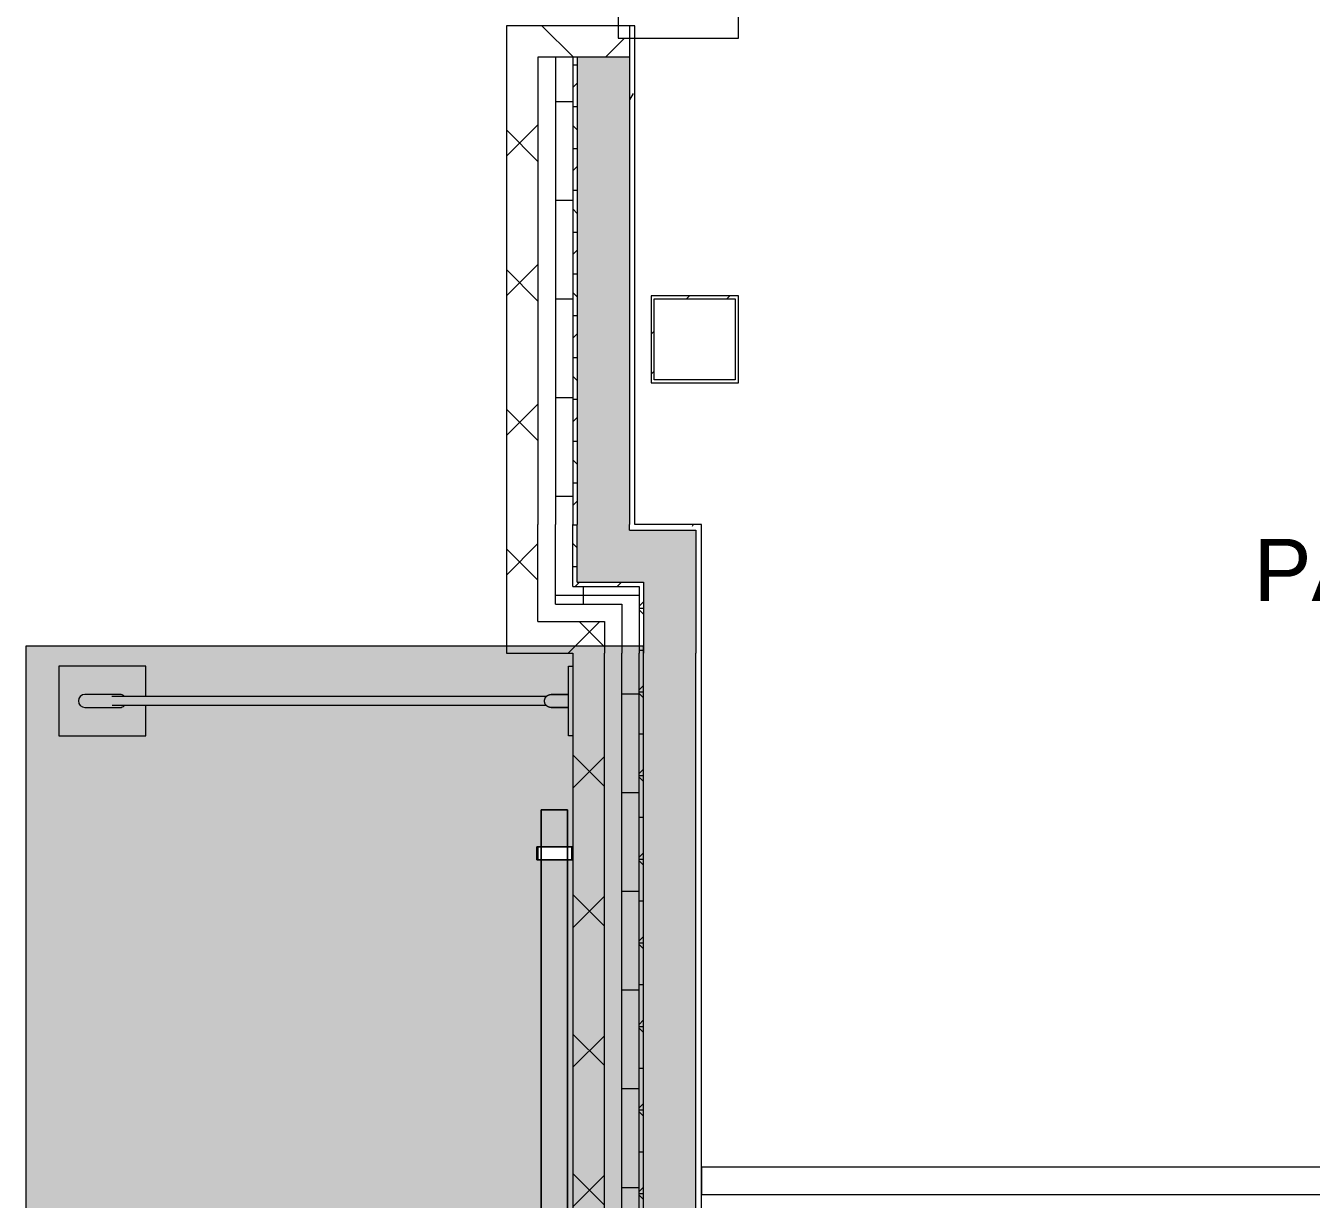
# Model space of a CAD drawing. Header units: inches. Extents: x -449 to 330, y -482 to 598.
# Drawn here: x -449.3 to -301.7, y 191.3 to 326 of the extents above; entities that cross this region are included whole.
import ezdxf

# ---------------------------------------------------------------- set-up
doc = ezdxf.new("R2010")
doc.units = ezdxf.units.IN
doc.header["$MEASUREMENT"] = 0
for name, color, linetype, lineweight in [('A-DETL', 90, 'Continuous', 9), ('A-DETL-GENF', 92, 'Continuous', 9), ('A-GENM', 13, 'Continuous', 9), ('A-WALL', 113, 'Continuous', 13), ('A-WALL-PATT', 111, 'Continuous', 13), ('G-ANNO-TEXT', 231, 'Continuous', 9), ('I-WALL', 2, 'Continuous', 9), ('Q-SPCQ', 91, 'Continuous', 9), ('S-COLS', 52, 'Continuous', 9)]:
    doc.layers.add(name, color=color, linetype=linetype, lineweight=lineweight)
doc.styles.add('Arial', font='arial.ttf', dxfattribs={"height": 7.125})
pattern_1 = [(0, (0, 0), (30.72, 7.68), [1.267, -21.773, 1.267, -21.773, -122.88]), (0, (0, 0), (30.72, 7.68), [-46.08, 1.267, -44.813, 1.267, -21.773, -53.76]), (0, (0, 0), (30.72, 7.68), [-115.2, 1.267, -14.093, 1.267, -37.133]), (120, (11.52, 3.84), (-22.01108, 22.7643), [1.267, -21.773, 1.267, -21.773, -122.88]), (120, (11.52, 3.84), (-22.01108, 22.7643), [-46.08, 1.267, -44.813, 1.267, -21.773, -53.76]), (120, (11.52, 3.84), (-22.01108, 22.7643), [-115.2, 1.267, -14.093, 1.267, -37.133]), (240, (15.36, 19.2), (-8.70892, -30.4443), [1.267, -21.773, 1.267, -21.773, -122.88]), (240, (15.36, 19.2), (-8.70892, -30.4443), [-46.08, 1.267, -44.813, 1.267, -21.773, -53.76]), (240, (15.36, 19.2), (-8.70892, -30.4443), [-115.2, 1.267, -14.093, 1.267, -37.133])]
pattern_2 = [(45, (0, 0), (-8.01223, 8.01223), []), (135, (0, 0), (-8.01223, -8.01223), [])]
pattern_3 = [(0, (0, 0), (0, 11.331), []), (90, (0, 0), (-11.331, 7e-16), [])]
pattern_4 = [(0, (0, 0), (0, 4.798), []), (315, (0, 0), (4.798427, 0), [6.786, -6.786]), (45, (0, 0), (4.798427, 0), [6.786, -6.786])]

# ---------------------------------------------------------------- blocks, each defined once
blk = doc.blocks.new('Trellis-Wall_Hung-Green_Screen - Default-545730-Test Fit - Second Floor Plan')
at = {"layer": 'Q-SPCQ'}
for p, q in [((54, 11), (-54, 11)), ((-54, 11), (-54, 8)), ((-53.5, 11), (-49.75, 11)), ((-49.75, 11.375), (-49.75, 11.5)), ((-49.75, 11.5), (-49.75, 11)), ((-49.75, 11.5), (-48.25, 11.5)), ((-49.75, 11.5), (-48.25, 11.5)), ((-49.75, 11.375), (-49.75, 11.5)), ((-49.75, 11.5), (-49.75, 11)), ((-49.75, 11.5), (-48.25, 11.5)), ((-49.75, 11.5), (-48.25, 11.5)), ((-49.75, 11.375), (-49.75, 11.5)), ((-49.75, 11.5), (-49.75, 11)), ((-49.75, 11.5), (-48.25, 11.5)), ((-49.75, 11.5), (-48.25, 11.5)), ((-49.75, 11), (-49.75, 11.375)), ((-49.75, 11.375), (-48.25, 11.375)), ((-49.75, 11.375), (-48.25, 11.375)), ((-49.75, 11), (-49.75, 11.375)), ((-49.75, 11.375), (-48.25, 11.375)), ((-49.75, 11.375), (-48.25, 11.375)), ((-49.75, 11), (-49.75, 11.375)), ((-49.75, 11.375), (-48.25, 11.375)), ((-49.75, 11.375), (-48.25, 11.375)), ((-49.75, 8), (-49.75, 11)), ((-49.75, 11), (-49.75, 8)), ((-49.75, 8), (-49.75, 11)), ((-49.75, 11), (-49.75, 8)), ((-49.75, 8), (-49.75, 11)), ((-49.75, 11), (-49.75, 8)), ((-49.75, 11), (-48.25, 11)), ((-48.25, 11), (-48.25, 11.5)), ((-48.25, 11.5), (-48.25, 11.375)), ((-48.25, 11), (-48.25, 11.5)), ((-48.25, 11.5), (-48.25, 11.375)), ((-48.25, 11), (-48.25, 11.5)), ((-48.25, 11.5), (-48.25, 11.375)), ((-48.25, 11.375), (-48.25, 11)), ((-48.25, 11.375), (-48.25, 11)), ((-48.25, 11.375), (-48.25, 11)), ((-48.25, 8), (-48.25, 11)), ((-48.25, 11), (-48.25, 8)), ((-48.25, 8), (-48.25, 11)), ((-48.25, 11), (-48.25, 8)), ((-48.25, 8), (-48.25, 11)), ((-48.25, 11), (-48.25, 8)), ((-48.25, 11), (-0.75, 11)), ((-0.75, 11.375), (-0.75, 11.5)), ((-0.75, 11.5), (-0.75, 11)), ((-0.75, 11.5), (0.75, 11.5)), ((-0.75, 11.5), (0.75, 11.5)), ((-0.75, 11.375), (-0.75, 11.5)), ((-0.75, 11.5), (-0.75, 11)), ((-0.75, 11.5), (0.75, 11.5)), ((-0.75, 11.5), (0.75, 11.5)), ((-0.75, 11), (-0.75, 11.375)), ((-0.75, 11.375), (0.75, 11.375)), ((-0.75, 11.375), (0.75, 11.375)), ((-0.75, 11), (-0.75, 11.375)), ((-0.75, 11.375), (0.75, 11.375)), ((-0.75, 11.375), (0.75, 11.375)), ((-0.75, 8), (-0.75, 11)), ((-0.75, 11), (-0.75, 8)), ((-0.75, 8), (-0.75, 11)), ((-0.75, 11), (-0.75, 8)), ((-0.75, 11), (0.75, 11)), ((0.75, 11), (0.75, 11.5)), ((0.75, 11.5), (0.75, 11.375)), ((0.75, 11), (0.75, 11.5)), ((0.75, 11.5), (0.75, 11.375)), ((0.75, 11.375), (0.75, 11)), ((0.75, 11.375), (0.75, 11)), ((0.75, 8), (0.75, 11)), ((0.75, 11), (0.75, 8)), ((0.75, 8), (0.75, 11)), ((0.75, 11), (0.75, 8)), ((0.75, 11), (48.25, 11)), ((48.25, 11.375), (48.25, 11.5)), ((48.25, 11.5), (48.25, 11)), ((48.25, 11.5), (49.75, 11.5)), ((48.25, 11.5), (49.75, 11.5)), ((48.25, 11.375), (48.25, 11.5)), ((48.25, 11.5), (48.25, 11)), ((48.25, 11.5), (49.75, 11.5)), ((48.25, 11.5), (49.75, 11.5)), ((48.25, 11.375), (48.25, 11.5)), ((48.25, 11.5), (48.25, 11)), ((48.25, 11.5), (49.75, 11.5)), ((48.25, 11.5), (49.75, 11.5)), ((48.25, 11), (48.25, 11.375)), ((48.25, 11.375), (49.75, 11.375)), ((48.25, 11.375), (49.75, 11.375)), ((48.25, 11), (48.25, 11.375)), ((48.25, 11.375), (49.75, 11.375)), ((48.25, 11.375), (49.75, 11.375)), ((48.25, 11), (48.25, 11.375)), ((48.25, 11.375), (49.75, 11.375)), ((48.25, 11.375), (49.75, 11.375)), ((48.25, 8), (48.25, 11)), ((48.25, 11), (48.25, 8)), ((48.25, 8), (48.25, 11)), ((48.25, 11), (48.25, 8)), ((48.25, 8), (48.25, 11)), ((48.25, 11), (48.25, 8)), ((48.25, 11), (49.75, 11)), ((49.75, 11), (49.75, 11.5)), ((49.75, 11.5), (49.75, 11.375)), ((49.75, 11), (49.75, 11.5)), ((49.75, 11.5), (49.75, 11.375)), ((49.75, 11), (49.75, 11.5)), ((49.75, 11.5), (49.75, 11.375)), ((49.75, 11.375), (49.75, 11)), ((49.75, 11.375), (49.75, 11)), ((49.75, 11.375), (49.75, 11)), ((49.75, 8), (49.75, 11)), ((49.75, 11), (49.75, 8)), ((49.75, 8), (49.75, 11)), ((49.75, 11), (49.75, 8)), ((49.75, 8), (49.75, 11)), ((49.75, 11), (49.75, 8)), ((49.75, 11), (54, 11)), ((54, 8), (54, 11)), ((54, 11), (54, 8)), ((-54, 8), (54, 8)), ((-49.75, 8), (-53.25, 8)), ((-49.75, 7.5), (-49.75, 8)), ((-49.75, 8), (-49.75, 7.375)), ((-49.75, 7.5), (-49.75, 8)), ((-49.75, 8), (-49.75, 7.375)), ((-49.75, 7.5), (-49.75, 8)), ((-49.75, 8), (-49.75, 7.375)), ((-48.25, 8), (-49.75, 8)), ((-49.75, 7.375), (-49.75, 7.5)), ((-49.75, 7.5), (-48.25, 7.5)), ((-49.75, 7.5), (-48.25, 7.5)), ((-49.75, 7.375), (-49.75, 7.5)), ((-49.75, 7.5), (-48.25, 7.5)), ((-49.75, 7.5), (-48.25, 7.5)), ((-49.75, 7.375), (-49.75, 7.5)), ((-49.75, 7.5), (-48.25, 7.5)), ((-49.75, 7.5), (-48.25, 7.5)), ((-48.25, 7.375), (-48.25, 8)), ((-48.25, 8), (-48.25, 7.5)), ((-48.25, 7.375), (-48.25, 8)), ((-48.25, 8), (-48.25, 7.5)), ((-48.25, 7.375), (-48.25, 8)), ((-48.25, 8), (-48.25, 7.5)), ((-0.75, 8), (-48.25, 8)), ((-48.25, 7.5), (-48.25, 7.375)), ((-48.25, 7.5), (-48.25, 7.375)), ((-48.25, 7.5), (-48.25, 7.375)), ((-0.75, 7.5), (-0.75, 8)), ((-0.75, 8), (-0.75, 7.375)), ((-0.75, 7.5), (-0.75, 8)), ((-0.75, 8), (-0.75, 7.375)), ((0.75, 8), (-0.75, 8)), ((-0.75, 7.375), (-0.75, 7.5)), ((-0.75, 7.5), (0.75, 7.5)), ((-0.75, 7.5), (0.75, 7.5)), ((-0.75, 7.375), (-0.75, 7.5)), ((-0.75, 7.5), (0.75, 7.5)), ((-0.75, 7.5), (0.75, 7.5)), ((0.75, 7.375), (0.75, 8)), ((0.75, 8), (0.75, 7.5)), ((0.75, 7.375), (0.75, 8)), ((0.75, 8), (0.75, 7.5)), ((48.25, 8), (0.75, 8)), ((0.75, 7.5), (0.75, 7.375)), ((0.75, 7.5), (0.75, 7.375)), ((48.25, 7.5), (48.25, 8)), ((48.25, 8), (48.25, 7.375)), ((48.25, 7.5), (48.25, 8)), ((48.25, 8), (48.25, 7.375)), ((48.25, 7.5), (48.25, 8)), ((48.25, 8), (48.25, 7.375)), ((49.75, 8), (48.25, 8)), ((48.25, 7.375), (48.25, 7.5)), ((48.25, 7.5), (49.75, 7.5)), ((48.25, 7.5), (49.75, 7.5)), ((48.25, 7.375), (48.25, 7.5)), ((48.25, 7.5), (49.75, 7.5)), ((48.25, 7.5), (49.75, 7.5)), ((48.25, 7.375), (48.25, 7.5)), ((48.25, 7.5), (49.75, 7.5)), ((48.25, 7.5), (49.75, 7.5)), ((49.75, 7.375), (49.75, 8)), ((49.75, 8), (49.75, 7.5)), ((49.75, 7.375), (49.75, 8)), ((49.75, 8), (49.75, 7.5)), ((49.75, 7.375), (49.75, 8)), ((49.75, 8), (49.75, 7.5)), ((54, 8), (49.75, 8)), ((49.75, 7.5), (49.75, 7.375)), ((49.75, 7.5), (49.75, 7.375)), ((49.75, 7.5), (49.75, 7.375)), ((-48.25, 7.375), (-49.75, 7.375)), ((-49.75, 7.375), (-48.25, 7.375)), ((0.75, 7.375), (-0.75, 7.375)), ((-0.75, 7.375), (0.75, 7.375)), ((49.75, 7.375), (48.25, 7.375)), ((48.25, 7.375), (49.75, 7.375))]:
    blk.add_line(p, q, dxfattribs=at)
blk = doc.blocks.new('Canopy_Hanger - Planter Hanger Rod-852953-Test Fit - Second Floor Plan')
at = {"layer": 'A-GENM'}
for p, q in [((-435.49, 252.46), (-445.49, 252.46)), ((-445.49, 252.46), (-445.49, 244.46)), ((-435.49, 248.95), (-435.49, 252.46)), ((-386.99, 244.46), (-386.99, 252.46)), ((-386.99, 252.46), (-386.49, 252.46)), ((-389.54, 248.96), (-439.39, 248.96)), ((-439.36, 247.96), (-389.5, 247.96)), ((-435.49, 244.46), (-435.49, 247.96)), ((-445.49, 244.46), (-435.49, 244.46)), ((-386.49, 244.46), (-386.99, 244.46))]:
    blk.add_line(p, q, dxfattribs=at)
at = {"layer": 'A-GENM', "flags": 128}
for points in [[(-438.49, 249.21), (-438.49, 249.21), (-438.49, 249.21), (-438.5, 249.21), (-438.51, 249.21), (-438.53, 249.21), (-438.54, 249.21), (-438.56, 249.21), (-438.59, 249.21), (-438.62, 249.21), (-438.64, 249.21), (-438.68, 249.21), (-438.71, 249.21), (-438.75, 249.21), (-438.79, 249.21), (-438.84, 249.21), (-438.88, 249.21), (-438.93, 249.21), (-438.98, 249.21), (-439.04, 249.21), (-439.09, 249.21), (-439.15, 249.21), (-439.21, 249.21), (-439.28, 249.21), (-439.34, 249.21), (-439.41, 249.21), (-439.47, 249.21), (-439.54, 249.21), (-439.62, 249.21), (-439.69, 249.21), (-439.76, 249.21), (-439.84, 249.21), (-439.91, 249.21), (-439.99, 249.21), (-440.07, 249.21), (-440.15, 249.21), (-440.23, 249.21), (-440.31, 249.21), (-440.39, 249.21), (-440.47, 249.21), (-440.55, 249.21), (-440.63, 249.21), (-440.7, 249.21), (-440.78, 249.21), (-440.86, 249.21), (-440.94, 249.21), (-441.02, 249.21), (-441.1, 249.21), (-441.17, 249.21), (-441.25, 249.21), (-441.32, 249.21), (-441.39, 249.21), (-441.46, 249.21), (-441.53, 249.21), (-441.6, 249.21), (-441.66, 249.21), (-441.73, 249.21), (-441.79, 249.21), (-441.85, 249.21), (-441.91, 249.21), (-441.96, 249.21), (-442.01, 249.21), (-442.06, 249.21), (-442.11, 249.21), (-442.16, 249.21), (-442.2, 249.21), (-442.24, 249.21), (-442.28, 249.21), (-442.31, 249.21), (-442.34, 249.21), (-442.37, 249.21), (-442.4, 249.21), (-442.42, 249.21), (-442.44, 249.21), (-442.45, 249.21), (-442.47, 249.21), (-442.48, 249.21), (-442.48, 249.21), (-442.49, 249.21), (-442.49, 249.21)], [(-389.74, 248.46), (-389.74, 248.49), (-389.73, 248.52), (-389.73, 248.55), (-389.73, 248.58), (-389.72, 248.6), (-389.72, 248.63), (-389.71, 248.66), (-389.7, 248.69), (-389.69, 248.72), (-389.68, 248.75), (-389.67, 248.78), (-389.65, 248.8), (-389.64, 248.83), (-389.62, 248.85), (-389.61, 248.88), (-389.59, 248.9), (-389.57, 248.93), (-389.55, 248.95), (-389.53, 248.97), (-389.51, 248.99), (-389.49, 249.01), (-389.46, 249.03), (-389.44, 249.05), (-389.42, 249.07), (-389.39, 249.09), (-389.37, 249.1), (-389.34, 249.12), (-389.31, 249.13), (-389.29, 249.14), (-389.26, 249.16), (-389.23, 249.17), (-389.2, 249.17), (-389.17, 249.18), (-389.14, 249.19), (-389.11, 249.2), (-389.08, 249.2), (-389.05, 249.2), (-389.02, 249.21), (-388.99, 249.21), (-388.99, 249.21)], [(-388.99, 247.71), (-389.02, 247.71), (-389.05, 247.71), (-389.08, 247.71), (-389.11, 247.72), (-389.14, 247.72), (-389.17, 247.73), (-389.19, 247.74), (-389.22, 247.74), (-389.25, 247.75), (-389.28, 247.77), (-389.31, 247.78), (-389.33, 247.79), (-389.36, 247.81), (-389.39, 247.82), (-389.41, 247.84), (-389.43, 247.85), (-389.46, 247.87), (-389.48, 247.89), (-389.5, 247.91), (-389.52, 247.93), (-389.55, 247.96), (-389.56, 247.98), (-389.58, 248), (-389.6, 248.03), (-389.62, 248.05), (-389.63, 248.08), (-389.65, 248.1), (-389.66, 248.13), (-389.67, 248.16), (-389.69, 248.18), (-389.7, 248.21), (-389.71, 248.24), (-389.71, 248.27), (-389.72, 248.3), (-389.73, 248.33), (-389.73, 248.36), (-389.73, 248.39), (-389.74, 248.42), (-389.74, 248.45), (-389.74, 248.46)], [(-386.99, 249.21), (-387.07, 249.21), (-387.15, 249.21), (-387.23, 249.21), (-387.31, 249.21), (-387.38, 249.21), (-387.46, 249.21), (-387.54, 249.21), (-387.62, 249.21), (-387.69, 249.21), (-387.77, 249.21), (-387.84, 249.21), (-387.91, 249.21), (-387.98, 249.21), (-388.05, 249.21), (-388.12, 249.21), (-388.18, 249.21), (-388.24, 249.21), (-388.31, 249.21), (-388.36, 249.21), (-388.42, 249.21), (-388.48, 249.21), (-388.53, 249.21), (-388.58, 249.21), (-388.63, 249.21), (-388.67, 249.21), (-388.71, 249.21), (-388.75, 249.21), (-388.79, 249.21), (-388.82, 249.21), (-388.85, 249.21), (-388.88, 249.21), (-388.9, 249.21), (-388.92, 249.21), (-388.94, 249.21), (-388.96, 249.21), (-388.97, 249.21), (-388.98, 249.21), (-388.98, 249.21), (-388.99, 249.21), (-388.99, 249.21)], [(-388.99, 249.21), (-388.99, 249.21), (-388.98, 249.21), (-388.97, 249.21), (-388.96, 249.21), (-388.95, 249.21), (-388.93, 249.21), (-388.91, 249.21), (-388.89, 249.21), (-388.86, 249.21), (-388.83, 249.21), (-388.8, 249.21), (-388.76, 249.21), (-388.72, 249.21), (-388.68, 249.21), (-388.64, 249.21), (-388.59, 249.21), (-388.54, 249.21), (-388.49, 249.21), (-388.44, 249.21), (-388.38, 249.21), (-388.32, 249.21), (-388.26, 249.21), (-388.2, 249.21), (-388.13, 249.21), (-388.07, 249.21), (-388, 249.21), (-387.93, 249.21), (-387.86, 249.21), (-387.79, 249.21), (-387.71, 249.21), (-387.64, 249.21), (-387.56, 249.21), (-387.48, 249.21), (-387.41, 249.21), (-387.33, 249.21), (-387.25, 249.21), (-387.17, 249.21), (-387.09, 249.21), (-387.01, 249.21), (-386.99, 249.21)], [(-442.49, 247.71), (-442.49, 247.71), (-442.48, 247.71), (-442.47, 247.71), (-442.46, 247.71), (-442.45, 247.71), (-442.43, 247.71), (-442.41, 247.71), (-442.39, 247.71), (-442.36, 247.71), (-442.33, 247.71), (-442.3, 247.71), (-442.26, 247.71), (-442.22, 247.71), (-442.18, 247.71), (-442.14, 247.71), (-442.09, 247.71), (-442.04, 247.71), (-441.99, 247.71), (-441.94, 247.71), (-441.88, 247.71), (-441.82, 247.71), (-441.76, 247.71), (-441.7, 247.71), (-441.63, 247.71), (-441.57, 247.71), (-441.5, 247.71), (-441.43, 247.71), (-441.36, 247.71), (-441.29, 247.71), (-441.21, 247.71), (-441.14, 247.71), (-441.06, 247.71), (-440.98, 247.71), (-440.91, 247.71), (-440.83, 247.71), (-440.75, 247.71), (-440.67, 247.71), (-440.59, 247.71), (-440.51, 247.71), (-440.43, 247.71), (-440.35, 247.71), (-440.27, 247.71), (-440.19, 247.71), (-440.11, 247.71), (-440.03, 247.71), (-439.95, 247.71), (-439.88, 247.71), (-439.8, 247.71), (-439.73, 247.71), (-439.65, 247.71), (-439.58, 247.71), (-439.51, 247.71), (-439.44, 247.71), (-439.38, 247.71), (-439.31, 247.71), (-439.25, 247.71), (-439.18, 247.71), (-439.12, 247.71), (-439.07, 247.71), (-439.01, 247.71), (-438.96, 247.71), (-438.91, 247.71), (-438.86, 247.71), (-438.82, 247.71), (-438.77, 247.71), (-438.73, 247.71), (-438.7, 247.71), (-438.66, 247.71), (-438.63, 247.71), (-438.6, 247.71), (-438.58, 247.71), (-438.55, 247.71), (-438.54, 247.71), (-438.52, 247.71), (-438.51, 247.71), (-438.5, 247.71), (-438.49, 247.71), (-438.49, 247.71), (-438.49, 247.71)], [(-386.99, 247.71), (-387.07, 247.71), (-387.15, 247.71), (-387.23, 247.71), (-387.31, 247.71), (-387.38, 247.71), (-387.46, 247.71), (-387.54, 247.71), (-387.62, 247.71), (-387.69, 247.71), (-387.77, 247.71), (-387.84, 247.71), (-387.91, 247.71), (-387.98, 247.71), (-388.05, 247.71), (-388.12, 247.71), (-388.18, 247.71), (-388.24, 247.71), (-388.31, 247.71), (-388.36, 247.71), (-388.42, 247.71), (-388.48, 247.71), (-388.53, 247.71), (-388.58, 247.71), (-388.63, 247.71), (-388.67, 247.71), (-388.71, 247.71), (-388.75, 247.71), (-388.79, 247.71), (-388.82, 247.71), (-388.85, 247.71), (-388.88, 247.71), (-388.9, 247.71), (-388.92, 247.71), (-388.94, 247.71), (-388.96, 247.71), (-388.97, 247.71), (-388.98, 247.71), (-388.98, 247.71), (-388.99, 247.71), (-388.99, 247.71)], [(-388.99, 247.71), (-388.99, 247.71), (-388.98, 247.71), (-388.97, 247.71), (-388.96, 247.71), (-388.95, 247.71), (-388.93, 247.71), (-388.91, 247.71), (-388.89, 247.71), (-388.86, 247.71), (-388.83, 247.71), (-388.8, 247.71), (-388.76, 247.71), (-388.72, 247.71), (-388.68, 247.71), (-388.64, 247.71), (-388.59, 247.71), (-388.54, 247.71), (-388.49, 247.71), (-388.44, 247.71), (-388.38, 247.71), (-388.32, 247.71), (-388.26, 247.71), (-388.2, 247.71), (-388.13, 247.71), (-388.07, 247.71), (-388, 247.71), (-387.93, 247.71), (-387.86, 247.71), (-387.79, 247.71), (-387.71, 247.71), (-387.64, 247.71), (-387.56, 247.71), (-387.48, 247.71), (-387.41, 247.71), (-387.33, 247.71), (-387.25, 247.71), (-387.17, 247.71), (-387.09, 247.71), (-387.01, 247.71), (-386.99, 247.71)]]:
    blk.add_lwpolyline(points, dxfattribs=at)
at = {"layer": 'A-GENM'}
for centre, start, end in [((-442.49, 248.46), 90, 270), ((-442.49, 248.46), 83.7005, 90), ((-438.49, 248.46), 90, 96.2995), ((-438.49, 248.46), 45, 90), ((-438.49, 248.46), 270, 315), ((-442.49, 248.46), 270, 276.1589), ((-438.49, 248.46), 263.7005, 270)]:
    blk.add_arc(centre, 0.75, start, end, dxfattribs=at)
blk = doc.blocks.new('HSS-Hollow Structural Section-Column - HSS10X10X3_8-V129-Test Fit - Second Floor Plan')
at = {"layer": 'S-COLS'}
h = blk.add_hatch(dxfattribs=at)
h.set_pattern_fill('FP_75', color=256, style=0, pattern_type=2)
h.set_pattern_definition([(135, (289.956, 372.487), (-9.5035, -9.5035), []), (135, (275.556, 372.487), (-9.5035, -9.5035), [])])
h.paths.add_polyline_path([(5, -0.51), (5, 5), (-5, 5), (-5, -5), (5, -5), (5, -1.93)], flags=0)
h.paths.add_polyline_path([(4.65, 4.65), (4.65, -4.65), (-4.65, -4.65), (-4.65, 4.65)], flags=0)
for p, q in [((5, 5), (-5, 5)), ((-5, 5), (-5, -5)), ((-4.65, -4.65), (-4.65, 4.65)), ((-4.65, 4.65), (4.65, 4.65)), ((4.65, 4.65), (4.65, -4.65)), ((5, -5), (5, 5)), ((-5, -5), (5, -5)), ((4.65, -4.65), (-4.65, -4.65))]:
    blk.add_line(p, q, dxfattribs=at)
blk = doc.blocks.new('Hecht_PAD_AA-Arch_detached_rvt-1-Test Fit - Second Floor Plan')
at = {"layer": 'A-WALL-PATT'}
h = blk.add_hatch(dxfattribs=at)
h.set_pattern_fill('FP_3', color=256, style=0, pattern_type=2)
h.set_pattern_definition(pattern_2)
h.paths.add_polyline_path([(-391.17, -101.29), (-390.49, -101.29), (-390.49, -1.67), (-394.11, -1.67), (-394.11, -101.29)], flags=0)
h.paths.add_polyline_path([(-394.11, 257.58), (-390.49, 257.58), (-390.49, 322.33), (-379.99, 322.33), (-379.99, 324.52), (-381.3, 324.52), (-381.3, 325.96), (-394.11, 325.96), (-394.11, 268.71)], flags=0)
h = blk.add_hatch(dxfattribs=at)
h.set_pattern_fill('FP_2', color=256, style=0, pattern_type=2)
h.set_pattern_definition(pattern_1)
h.paths.add_polyline_path([(-379.99, -87.17), (-379.36, -86.54), (-379.36, -19.98), (-379.99, -19.17), (-379.99, -84.04)], flags=0)
h.paths.add_polyline_path([(-379.36, -19.17), (-379.36, -12.79), (-379.99, -12.79), (-379.99, -19.17), (-379.93, -19.17)], flags=0)
h.paths.add_polyline_path([(-379.98, 268.71), (-379.36, 268.71), (-379.38, 324.52), (-379.99, 324.52), (-379.99, 268.71)], flags=0)
h = blk.add_hatch(dxfattribs=at)
h.set_pattern_fill('FP_4', color=256, style=0, pattern_type=2)
h.set_pattern_definition(pattern_3)
h.paths.add_polyline_path([(-386.62, -95.67), (-386.49, -95.67), (-386.53, -5.67), (-388.49, -5.67), (-388.49, -95.67)], flags=0)
h.paths.add_polyline_path([(-386.49, 261.58), (-386.49, 322.33), (-388.49, 322.33), (-388.49, 261.58)], flags=0)
h = blk.add_hatch(dxfattribs=at)
h.set_pattern_fill('FP_5', color=256, style=0, pattern_type=2)
h.set_pattern_definition(pattern_4)
h.paths.add_polyline_path([(-386.49, -93.67), (-385.99, -93.67), (-385.99, -6.17), (-386.49, -6.2), (-386.49, -87.17)], flags=0)
h.paths.add_polyline_path([(-385.99, 262.08), (-385.99, 322.33), (-386.49, 322.33), (-386.49, 262.08)], flags=0)
h = blk.add_hatch(color=256, dxfattribs=at)
h.paths.add_polyline_path([(-385.99, -93.17), (-379.99, -93.17), (-379.99, -12.17), (-385.99, -12.17), (-385.99, -87.17)], flags=0)
h.paths.add_polyline_path([(-385.98, 268.08), (-379.99, 268.08), (-379.99, 322.33), (-385.99, 322.33), (-385.99, 268.08)], flags=0)
h = blk.add_hatch(dxfattribs=at)
h.set_pattern_fill('FP_2', color=256, style=0, pattern_type=2)
h.set_pattern_definition(pattern_1)
h.paths.add_polyline_path([(-372.36, 268.08), (-371.74, 268.08), (-371.74, 268.71), (-379.99, 268.71), (-379.99, 268.08), (-372.38, 268.08)], flags=0)
blk.add_hatch(color=256, dxfattribs=at).paths.add_polyline_path([(-373, 262.08), (-372.36, 262.08), (-372.38, 268.08), (-385.99, 268.08), (-385.99, 262.08), (-378.36, 262.08)], flags=0)
h = blk.add_hatch(dxfattribs=at)
h.set_pattern_fill('FP_2', color=256, style=0, pattern_type=2)
h.set_pattern_definition(pattern_1)
h.paths.add_polyline_path([(-372.36, -12.17), (-371.74, -12.17), (-371.74, 68.96), (-372.36, 68.96), (-372.36, -6.17)], flags=0)
h.paths.add_polyline_path([(-372.36, 69.3), (-371.74, 69.3), (-371.74, 78.61), (-372.36, 78.61), (-372.36, 73.83)], flags=0)
h.paths.add_polyline_path([(-371.74, 78.96), (-371.74, 268.08), (-372.36, 268.08), (-372.36, 78.96), (-371.93, 78.96)], flags=0)
h = blk.add_hatch(dxfattribs=at)
h.set_pattern_fill('FP_4', color=256, style=0, pattern_type=2)
h.set_pattern_definition(pattern_3)
h.paths.add_polyline_path([(-382.08, 259.58), (-378.86, 259.58), (-378.87, 261.58), (-388.49, 261.58), (-388.49, 259.58), (-382.86, 259.58)], flags=0)
h = blk.add_hatch(dxfattribs=at)
h.set_pattern_fill('FP_5', color=256, style=0, pattern_type=2)
h.set_pattern_definition(pattern_4)
h.paths.add_polyline_path([(-386.49, 261.58), (-378.36, 261.58), (-378.36, 262.08), (-386.49, 262.08)], flags=0)
h = blk.add_hatch(dxfattribs=at)
h.set_pattern_fill('FP_5', color=256, style=0, pattern_type=2)
h.set_pattern_definition(pattern_4)
h.paths.add_polyline_path([(-378.86, -5.67), (-378.36, -5.63), (-378.36, 261.58), (-378.86, 261.54), (-378.86, -3.67)], flags=0)
h = blk.add_hatch(color=256, dxfattribs=at)
h.paths.add_polyline_path([(-376.48, -6.17), (-372.36, -6.17), (-372.36, 68.96), (-377.49, 68.96), (-377.49, 78.96), (-372.36, 78.96), (-372.36, 262.08), (-378.36, 262.08), (-378.36, -6.17)], flags=0)
h.paths.add_polyline_path([(-376.76, 69.3), (-372.36, 69.3), (-372.36, 78.61), (-377.14, 78.61), (-377.14, 69.3)], flags=0)
h = blk.add_hatch(dxfattribs=at)
h.set_pattern_fill('FP_4', color=256, style=0, pattern_type=2)
h.set_pattern_definition(pattern_3)
h.paths.add_polyline_path([(-380.06, -3.67), (-378.86, -3.67), (-378.87, 259.58), (-380.86, 259.58), (-380.86, -3.67)], flags=0)
h = blk.add_hatch(dxfattribs=at)
h.set_pattern_fill('FP_3', color=256, style=0, pattern_type=2)
h.set_pattern_definition(pattern_2)
h.paths.add_polyline_path([(-394.11, 253.96), (-382.86, 253.96), (-382.89, 257.58), (-394.11, 257.58), (-394.11, 254.75)], flags=0)
h = blk.add_hatch(dxfattribs=at)
h.set_pattern_fill('FP_3', color=256, style=0, pattern_type=2)
h.set_pattern_definition(pattern_2)
h.paths.add_polyline_path([(-382.86, 1.96), (-382.86, 253.96), (-386.49, 253.96), (-386.49, 1.96)], flags=0)
at = {"layer": 'A-WALL'}
for p, q in [((-390.49, 325.96), (-394.11, 325.96)), ((-394.11, 325.96), (-394.11, 268.71)), ((-379.99, 325.96), (-390.49, 325.96)), ((-379.36, 325.96), (-379.99, 325.96)), ((-379.99, 325.96), (-379.99, 322.33)), ((-379.99, 325.96), (-379.99, 322.33)), ((-379.36, 268.71), (-379.36, 325.96)), ((-379.99, 322.33), (-390.49, 322.33)), ((-390.49, 322.33), (-390.49, 268.71)), ((-388.49, 322.33), (-388.49, 268.71)), ((-386.49, 322.33), (-386.49, 268.71)), ((-385.99, 322.33), (-385.99, 268.71)), ((-379.99, 322.33), (-379.99, 268.71)), ((-394.11, 268.71), (-394.11, 257.58)), ((-390.49, 259.58), (-390.49, 268.71)), ((-388.49, 261.58), (-388.49, 268.71)), ((-386.49, 262.08), (-386.49, 268.71)), ((-385.99, 268.08), (-385.99, 268.71)), ((-379.99, 268.08), (-379.99, 268.71)), ((-371.74, 268.71), (-379.36, 268.71)), ((-371.74, 268.08), (-371.74, 268.71)), ((-385.99, 262.08), (-385.99, 268.08)), ((-379.99, 268.08), (-372.36, 268.08)), ((-372.36, 268.08), (-372.36, 262.08)), ((-371.74, 253.96), (-371.74, 268.08)), ((-388.49, 259.58), (-388.49, 261.58)), ((-386.49, 261.58), (-386.49, 262.08)), ((-386.49, 261.58), (-378.86, 261.58)), ((-385.99, 262.08), (-378.36, 262.08)), ((-378.86, 261.58), (-378.86, 259.58)), ((-378.36, 262.08), (-378.36, 261.58)), ((-378.36, 261.58), (-378.36, 253.96)), ((-372.36, 262.08), (-372.36, 253.96)), ((-390.49, 257.58), (-390.49, 259.58)), ((-388.49, 259.58), (-380.86, 259.58)), ((-380.86, 259.58), (-380.86, 257.58)), ((-378.86, 259.58), (-378.86, 253.96)), ((-394.11, 257.58), (-394.11, 253.96)), ((-390.49, 257.58), (-382.86, 257.58)), ((-382.86, 257.58), (-382.86, 253.96)), ((-380.86, 257.58), (-380.86, 253.96)), ((-394.11, 253.96), (-386.49, 253.96)), ((-386.49, 253.96), (-386.49, 231.71)), ((-382.86, 1.96), (-382.86, 253.96)), ((-380.86, 1.96), (-380.86, 253.96)), ((-378.86, 1.96), (-378.86, 253.96)), ((-378.36, 1.96), (-378.36, 253.96)), ((-372.36, 78.96), (-372.36, 253.96)), ((-371.74, 78.96), (-371.74, 253.96)), ((-386.49, 231.71), (-386.49, 230.21)), ((-386.49, 230.21), (-386.49, 182.71))]:
    blk.add_line(p, q, dxfattribs=at)
for name, p, rotation in [('HSS-Hollow Structural Section-Column - HSS10X10X3_8-V129-Test Fit - Second Floor Plan', (-372.49, 289.96), 270.0000000000001), ('Trellis-Wall_Hung-Green_Screen - Default-545730-Test Fit - Second Floor Plan', (-379.11, 181.96), 89.99999999999991)]:
    blk.add_blockref(name, p, dxfattribs=dict(rotation=rotation))
blk.add_blockref('Canopy_Hanger - Planter Hanger Rod-852953-Test Fit - Second Floor Plan', (0, 0))

msp = doc.modelspace()

# ---------------------------------------------------------------- hatches: boundary and pattern name
at = {"layer": 'A-DETL-GENF'}
h = msp.add_hatch(color=256, dxfattribs=at)
h.paths.add_polyline_path([(-64.09, -469.42), (-42.74, -469.42), (-42.74, -350.92), (-260.86, -350.92), (-260.86, -469.42), (-82.26, -469.42)], flags=0)
h.paths.add_polyline_path([(-259.86, -468.67), (-259.86, -468.67), (-259.48, -468.67)], flags=0)
h.paths.add_polyline_path([(-103.25, -457.54), (-106.05, -457.54), (-183.36, -457.54), (-183.36, -415.54), (-103.36, -415.54), (-103.37, -404.54), (-183.36, -404.54), (-183.36, -364.54), (-95.26, -364.54), (-95.26, -363.04), (-183.36, -363.01), (-183.36, -361.54), (-53.49, -361.54), (-53.49, -457.54), (-103.2, -457.54)], flags=0)
h.paths.add_polyline_path([(-150.36, -414.04), (-183.36, -414.04), (-183.36, -412.54), (-106, -412.52), (-105.97, -412.44), (-106.06, -412.17), (-106.36, -411.75), (-106.37, -407.54), (-183.36, -407.54), (-183.36, -406.04), (-104.86, -406.04), (-104.86, -414.04), (-145.86, -414.04)], flags=0)
h.paths.add_polyline_path([(-107.86, -411.04), (-183.36, -411.04), (-183.36, -410.04), (-107.86, -410.04), (-107.86, -410.32)], flags=0)
h.paths.add_polyline_path([(-445.49, 1.25), (-378.36, 1.25), (-378.36, 254.75), (-449.28, 254.75), (-449.28, 1.25), (-445.68, 1.25)], flags=0)
h.paths.add_polyline_path([(-390.61, 24.21), (-390.61, 25.71), (-386.49, 25.71), (-386.49, 24.21), (-390.49, 24.21)], flags=0)
h.paths.add_polyline_path([(-390.61, 73.21), (-390.61, 74.71), (-386.49, 74.71), (-386.49, 73.21), (-390.49, 73.21)], flags=0)
h.paths.add_polyline_path([(-386.61, 122.21), (-390.61, 122.21), (-390.61, 123.71), (-386.49, 123.71), (-386.49, 122.21)], flags=0)
h.paths.add_polyline_path([(-44.49, 207.07), (-37.51, 204.21), (-44.49, 173.33), (-44.49, 203.95)], flags=0)
h.paths.add_polyline_path([(-118.6, 131.71), (-38.11, 131.71), (-38.11, 165.71), (-36.86, 165.71), (-36.86, 207.07), (-44.49, 207.07), (-44.49, 249.57), (-36.86, 249.57), (-36.86, 252.7), (-44.49, 275.33), (-36.86, 282.96), (-140.49, 282.96), (-92.49, 279.14), (-140.49, 275.33), (-148.11, 282.96), (-148.11, 165.71), (-146.86, 165.71), (-146.86, 131.71), (-127.69, 131.71)], flags=0)
h.paths.add_polyline_path([(-386.49, 132.21), (-390.61, 132.21), (-390.61, 133.71), (-386.49, 133.71)], flags=0)
h.paths.add_polyline_path([(-42.11, 134.71), (-143.86, 134.71), (-143.86, 165.71), (-142.86, 165.71), (-142.86, 135.71), (-42.11, 135.71), (-42.11, 165.71), (-41.11, 165.71), (-41.11, 134.71), (-41.51, 134.71)], flags=0)
h.paths.add_polyline_path([(-82.26, 165.71), (-140.49, 165.71), (-140.49, 173.33), (-44.49, 173.33), (-44.49, 165.71), (-45.92, 165.71)], flags=0)
h.paths.add_polyline_path([(-386.49, 181.21), (-390.61, 181.21), (-390.61, 182.71), (-386.49, 182.71)], flags=0)
h.paths.add_polyline_path([(-390.61, 230.21), (-390.61, 231.71), (-386.49, 231.71), (-386.49, 230.21), (-390.49, 230.21)], flags=0)
h.paths.add_polyline_path([(-130.86, 542.33), (-44.49, 542.33), (-44.49, 579.46), (-130.86, 579.45), (-130.86, 573.76)], flags=0)
h.paths.add_polyline_path([(-136.11, 578.33), (-136.11, 579.46), (-134.86, 579.46), (-134.86, 585.46), (37.89, 585.46), (37.89, 579.46), (-39.24, 579.46), (-39.24, 578.83), (41.51, 578.83), (41.51, 593.58), (-138.49, 593.58), (-138.46, 578.33), (-136.77, 578.33)], flags=0)

# ---------------------------------------------------------------- linework, layer by layer
at = {"layer": 'A-DETL'}
for p, q in [((-378.36, 254.75), (-449.28, 254.75)), ((-449.28, 254.75), (-449.28, 1.25)), ((-378.36, 1.25), (-378.36, 254.75))]:
    msp.add_line(p, q, dxfattribs=at)
at = {"layer": 'I-WALL'}
for p, q in [((-381.3, 329.39), (-381.3, 324.52)), ((-367.49, 324.52), (-367.49, 329.39)), ((-381.3, 324.52), (-367.49, 324.52)), ((-212.24, 194.96), (-371.74, 194.96)), ((-371.74, 194.96), (-371.74, 191.83)), ((-371.74, 191.83), (-217.11, 191.83))]:
    msp.add_line(p, q, dxfattribs=at)

# ---------------------------------------------------------------- block references
msp.add_blockref('Hecht_PAD_AA-Arch_detached_rvt-1-Test Fit - Second Floor Plan', (0, 0))

# ---------------------------------------------------------------- texts
at = {"layer": 'G-ANNO-TEXT', "insert": (-308.35, 267.06), "char_height": 7.125, "width": 81.204, "attachment_point": 1, "style": 'Arial'}
msp.add_mtext('PARTY ROOM', dxfattribs=at)

doc.saveas('drawing.dxf')
